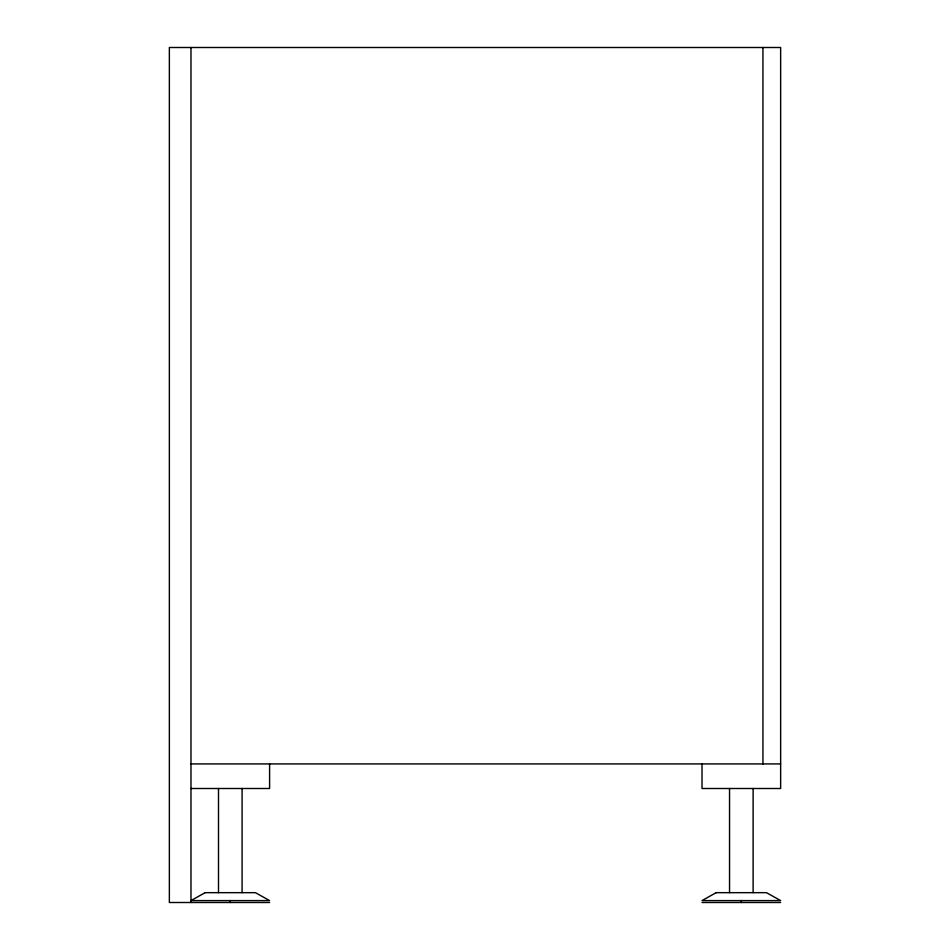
<?xml version="1.0" encoding="UTF-8"?>
<svg xmlns="http://www.w3.org/2000/svg" width="950" height="950" viewBox="0 0 950 950"><rect width="100%" height="100%" fill="white"/><g stroke="black" fill="none" stroke-linecap="round" stroke-linejoin="round"><path stroke-width="1.43" d="M190.986 763.931L780.639 763.931M190.986 788.5L269.598 788.5L269.598 763.931M269.598 902.5L169.361 902.5L169.361 47.5L780.639 47.5L780.639 788.5L702.014 788.5L702.014 763.931M702.014 902.5L780.639 902.5M762.945 47.5L762.945 763.931M753.113 788.5L753.113 892.668M741.332 900.6L741.332 902.5M729.541 788.5L729.541 892.668M242.084 788.5L242.084 892.668M230.292 900.6L230.292 902.5M218.5 788.5L218.5 892.668M190.986 47.5L190.986 902.5M205.141 892.668L190.986 900.6L269.598 900.6L255.443 892.668L205.141 892.668M716.169 892.668L702.014 900.6L780.639 900.6L766.484 892.668L716.169 892.668"/></g></svg>
